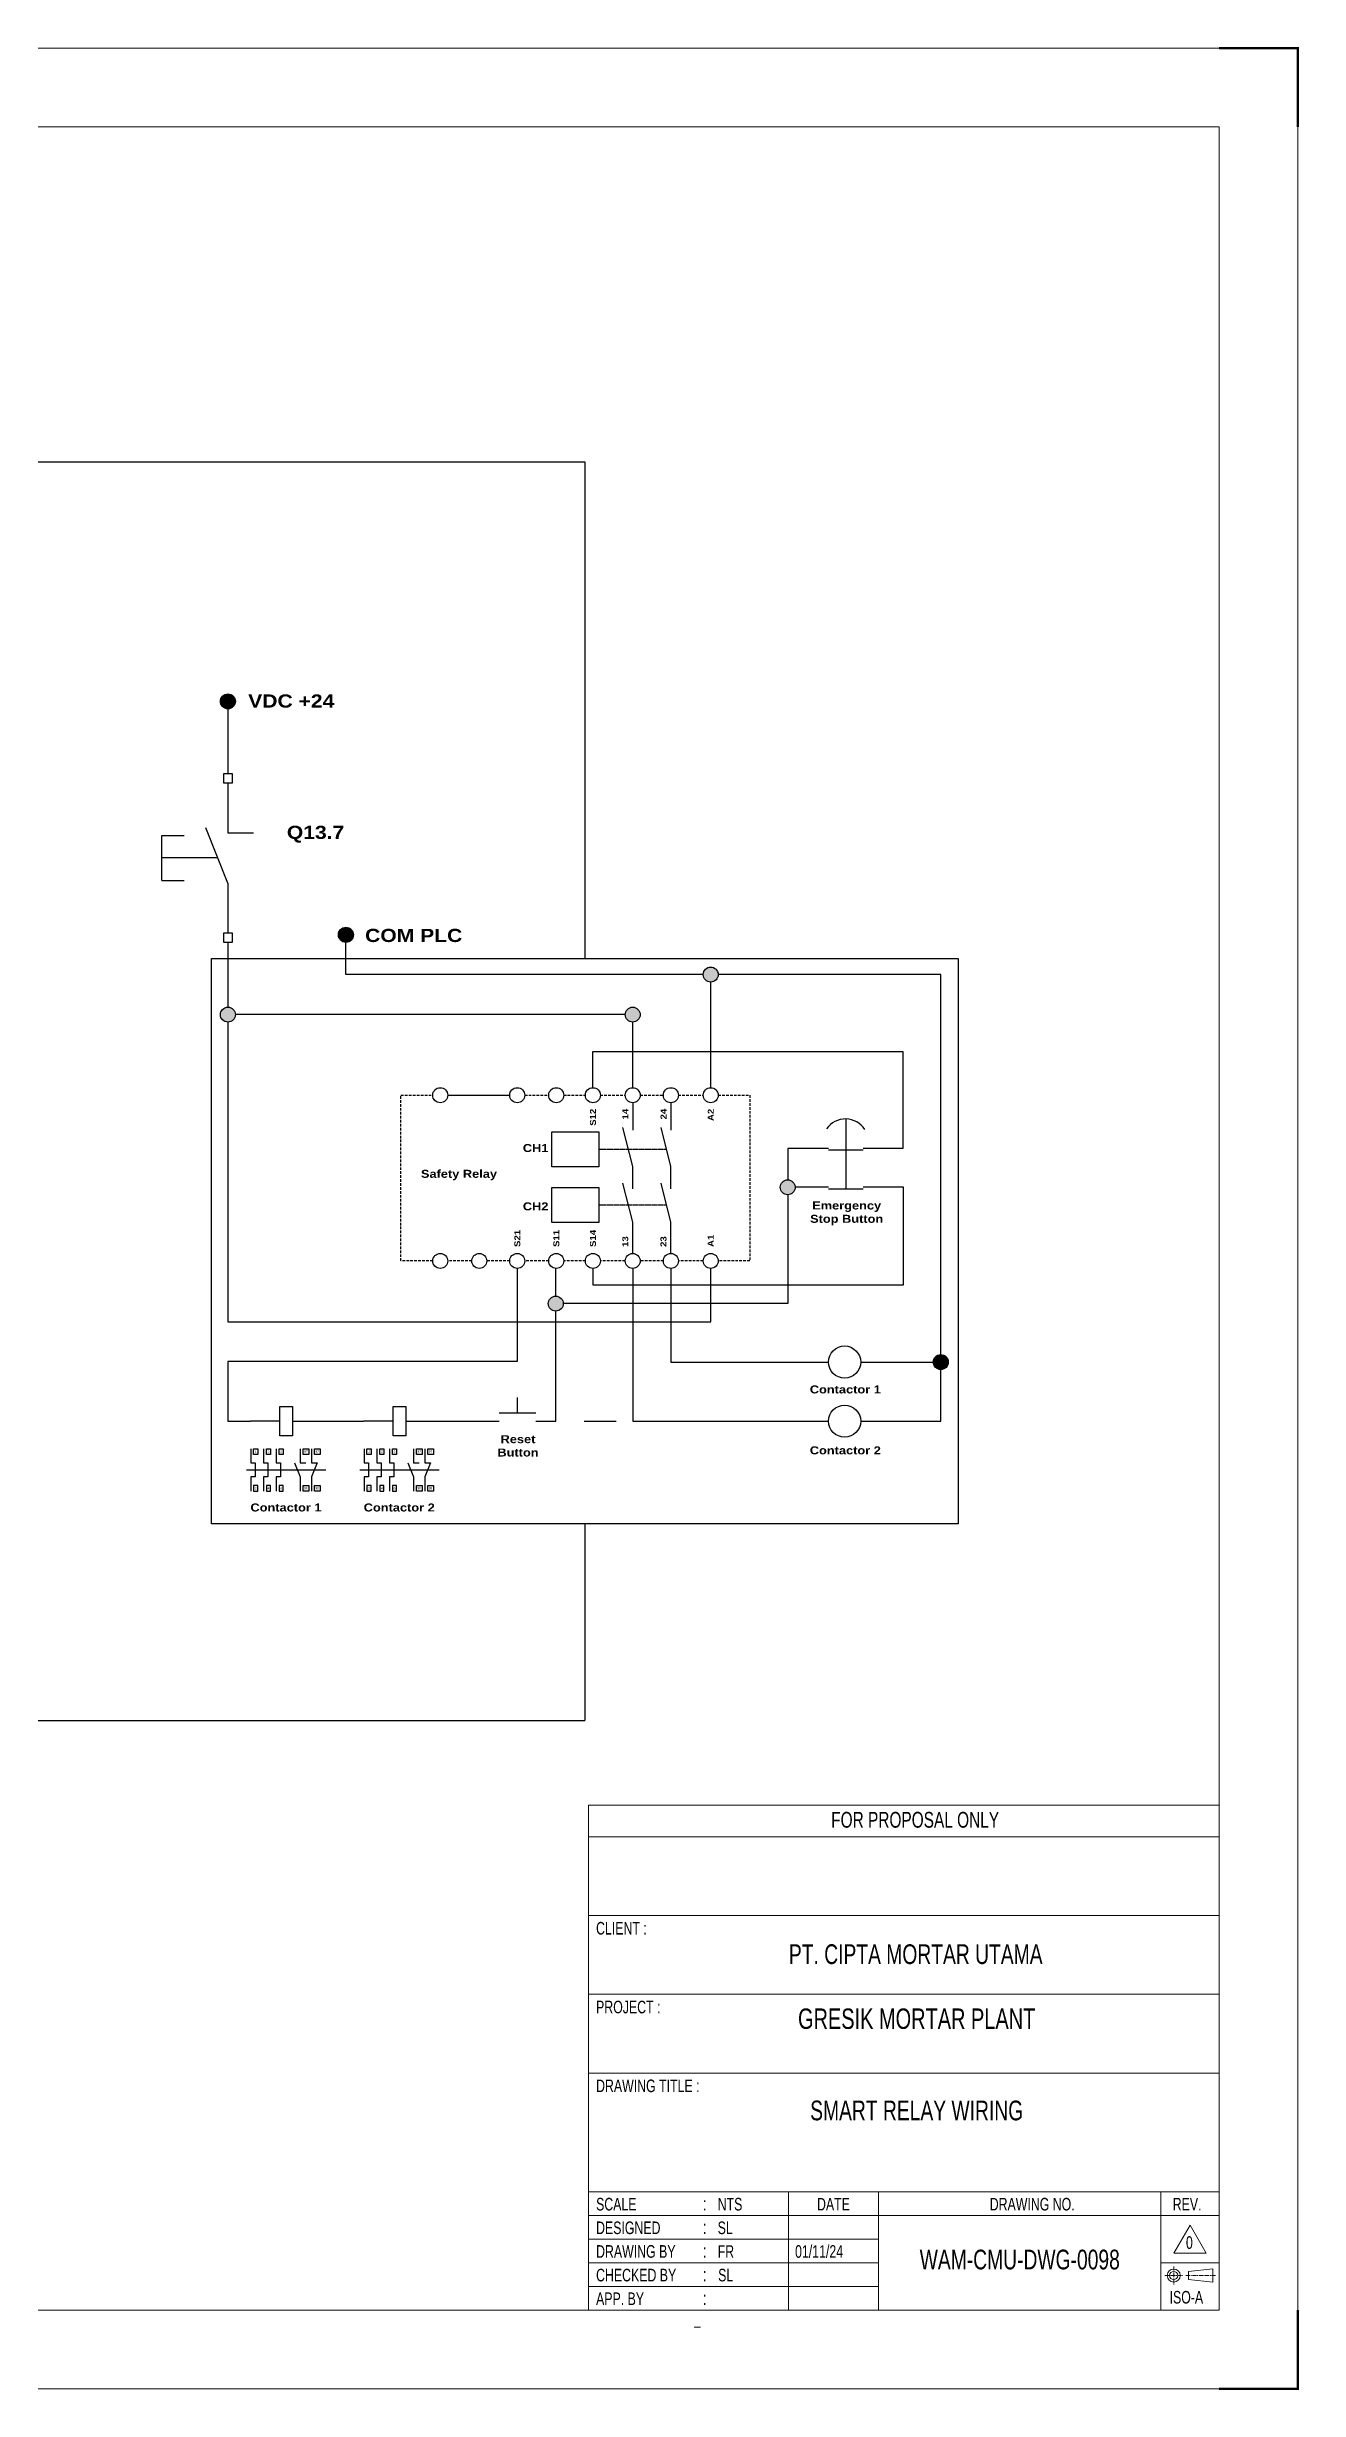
# Model space of a CAD drawing. Header units: centimetres. Extents: x -30014 to 38541, y 15960 to 46751.
# Drawn here: x 36166 to 38541, y 16035 to 20479 of the extents above; entities that cross this region are included whole.
import ezdxf
from ezdxf.enums import TextEntityAlignment as Align

# ---------------------------------------------------------------- set-up
doc = ezdxf.new("R2010")
doc.units = ezdxf.units.CM
doc.header["$MEASUREMENT"] = 0
for name, pattern in [('CENTER', [2, 1.25, -0.25, 0.25, -0.25]), ('CENTERX2', [4, 2.5, -0.5, 0.5, -0.5]), ('HIDDEN', [0.375, 0.25, -0.125])]:
    doc.linetypes.add(name, pattern=pattern)
for name, color, linetype in [('1', 7, 'Continuous'), ('Etiket-Line-L', 7, 'Continuous'), ('EtIket-Line-S', 2, 'Continuous'), ('Etiket-Text-List0', 2, 'Continuous'), ('Etiket-Text-List1', 3, 'Continuous'), ('Etiket-Text-List2', 1, 'Continuous')]:
    doc.layers.add(name, color=color, linetype=linetype)
for name, color, linetype, lineweight in [('Center_line', 2, 'CENTER', 5), ('Etiket', 7, 'Continuous', 5), ('Object', 4, 'Continuous', 25)]:
    doc.layers.add(name, color=color, linetype=linetype, lineweight=lineweight)
doc.styles.add('Bold', font='ariblk.ttf', dxfattribs={"height": 25.4})
doc.styles.add('DIM', font='romans', dxfattribs={"height": 6.096})
doc.styles.get("Standard").update_dxf_attribs({"font": 'arial.ttf'})

# ---------------------------------------------------------------- blocks, each defined once
blk = doc.blocks.new('x5 Out Line')
at = {"const_width": 0.3}
for points in [[(405.45, 277.06), (405.45, 286.71), (395.8, 286.71)], [(405.45, 9.65), (405.45, 0), (395.8, 0)]]:
    blk.add_lwpolyline(points, dxfattribs=at)
at = {"lineweight": 15}
blk.add_lwpolyline([(395.8, 9.65), (395.8, 277.06), (9.65, 277.06), (9.65, 9.65)], close=True, dxfattribs=at)
at = {"layer": 'EtIket-Line-S', "lineweight": 9, "ltscale": 0.5}
blk.add_lwpolyline([(0, 0), (405.45, 0), (405.45, 286.71), (0, 286.71)], close=True, dxfattribs=at)
blk = doc.blocks.new('A$C6CDB76E5')
at = {"lineweight": 15}
for p, q in [((-196.16, 0), (-196.16, 157.09)), ((-196.16, 157.09), (0, 157.09)), ((0, 0), (0, 157.09)), ((-196.16, 147.28), (0, 147.28)), ((-196.16, 122.76), (0, 122.76)), ((-196.16, 98.24), (0, 98.24)), ((-196.16, 73.72), (0, 73.72)), ((-196.16, 36.78), (0, 36.78)), ((-133.95, 0), (-133.95, 36.78)), ((-105.95, 0), (-105.95, 36.78)), ((-18.07, 0), (-18.07, 36.78)), ((-196.16, 29.42), (0, 29.42)), ((-196.16, 22.07), (-105.95, 22.07)), ((-196.16, 14.71), (-105.95, 14.71)), ((-18.07, 14.71), (0, 14.71)), ((-196.16, 7.36), (-105.95, 7.36))]:
    blk.add_line(p, q, dxfattribs=at)
at = {"layer": 'Center_line', "lineweight": 13}
for p, q in [((-16.91, 10.75), (-11.32, 10.75)), ((-14.12, 13.55), (-14.12, 7.96)), ((-10.31, 10.75), (-1.16, 10.75))]:
    blk.add_line(p, q, dxfattribs=at)
at = {"layer": 'Etiket-Line-L', "lineweight": 15}
for p, q in [((0, 0), (0, 122.6)), ((-196.16, 0), (0, 0))]:
    blk.add_line(p, q, dxfattribs=at)
blk.add_lwpolyline([(-9.04, 26.42), (-4.01, 17.71), (-14.06, 17.71)], close=True, dxfattribs=at)
at = {"layer": 'Object', "lineweight": 15}
blk.add_lwpolyline([(-9.55, 9.48), (-1.93, 8.72), (-1.93, 12.79), (-9.55, 12.02)], close=True, dxfattribs=at)
for radius in [2.03, 1.27]:
    blk.add_circle((-14.12, 10.75), radius, dxfattribs=at)
at = {"layer": '1', "color": 3, "lineweight": 9, "width": 0.7}
blk.add_text('ISO-A', height=3.912, dxfattribs=at).set_placement((-15.38, 2.04))
at = {"layer": 'Etiket-Text-List0', "lineweight": 13, "width": 0.7}
for s, height, p in [('CLIENT :', 3.923, (-193.82, 116.84)), ('PROJECT :', 3.923, (-193.82, 92.32)), ('DRAWING TITLE :', 3.9232, (-193.82, 67.8)), ('SCALE', 3.923, (-193.82, 30.99)), (':', 4.17, (-160.63, 30.99)), ('DATE', 3.923, (-125.08, 30.99)), ('DRAWING NO.', 3.9232, (-71.35, 30.99)), ('REV.', 3.923, (-14.42, 30.99)), ('DESIGNED', 3.923, (-193.82, 23.64)), (':', 4.17, (-160.63, 23.64)), ('DRAWING BY', 3.923, (-193.82, 16.28)), (':', 4.17, (-160.63, 16.28)), ('CHECKED BY ', 3.9232, (-193.82, 8.93)), (':', 4.17, (-160.63, 8.93)), ('APP. BY ', 3.923, (-193.82, 1.57)), (':', 4.17, (-160.63, 1.57))]:
    blk.add_text(s, height=height, dxfattribs=at).set_placement(p)
at = {"layer": 'Etiket-Text-List1', "lineweight": 9, "width": 0.7}
for tag, p in [('1:XXXX', (-155.99, 30.99)), ('EN', (-155.99, 23.64)), ('DD/MM/YY', (-131.28, 23.64)), ('1', (-10.35, 19.1)), ('EN', (-155.99, 16.28)), ('DD/MM/YY', (-131.28, 16.28)), ('EN', (-155.85, 8.92)), ('DD/MM/YY', (-131.28, 8.92)), ('EN', (-155.7, 1.57)), ('DD/MM/YY', (-131.28, 1.57))]:
    blk.add_attdef(tag, p, '', height=3.92, dxfattribs=at)
at = {"layer": 'Etiket-Text-List2', "lineweight": 13, "width": 0.7}
for tag, height, p in [('FOR FABRICATION', 4.9, (-94.56, 150.09)), ('CLIENT_NAME', 6.13, (-94.08, 107.67)), ('PROJECT_1', 4.9, (-94.08, 87.49)), ('PROJECT_2', 4.9, (-94.08, 79.17)), ('DRAWING_TITLE1', 6.13, (-94.08, 59.03)), ('DRAWING_TITLE2', 6.13, (-94.08, 49.9)), ('DRAWING_TITLE3', 6.13, (-94.08, 40.1)), ('LDP-X-XXX-AR-01', 6.13, (-62.01, 12.67))]:
    blk.add_attdef(tag, text='', height=height, dxfattribs=at).set_placement(p, align=Align.CENTER)

msp = doc.modelspace()

# ---------------------------------------------------------------- hatches: boundary and pattern name
at = {"ltscale": 50}
h = msp.add_hatch(color=256, dxfattribs=at)
h.dxf.hatch_style = 1
h.paths.add_polyline_path([(36523.4, 19237.4, 1), (36495, 19237.4, 1)])
h = msp.add_hatch(color=256, dxfattribs=at)
h.dxf.hatch_style = 1
h.paths.add_polyline_path([(36718.8, 18794.7, 1), (36747.2, 18794.7, 1)])
at = {"ltscale": 25}
h = msp.add_hatch(color=256, dxfattribs=at)
h.dxf.hatch_style = 1
h.paths.add_polyline_path([(37439.1, 18719.3, 1), (37410.7, 18719.3, 1)])
h.paths.add_polyline_path([(37262.7, 18643.3, 1), (37291.1, 18643.3, 1)])
h.paths.add_polyline_path([(36495, 18643.3, 1), (36523.4, 18643.3, 1)])
h.paths.add_polyline_path([(37145.3, 18095.2, 1), (37116.9, 18095.2, 1)])
h.paths.add_polyline_path([(37585.1, 18315.8, 1), (37556.7, 18315.8, 1)])
at = {"ltscale": 50}
h = msp.add_hatch(color=256, dxfattribs=at)
h.dxf.hatch_style = 1
h.paths.add_polyline_path([(37847.1, 17984.4, 1), (37875.5, 17984.4, 1)])

# ---------------------------------------------------------------- linework, layer by layer
at = {"color": 146, "ltscale": 50, "true_color": 0x105689}
for p, q in [((35992.2, 19691.8), (36589.2, 19691.8)), ((36589.2, 19691.8), (37186.2, 19691.8)), ((37186.2, 19691.8), (37186.2, 18749.9)), ((37186.2, 17677.8), (37186.2, 17304.5)), ((35995.2, 17304.5), (37186.2, 17304.5))]:
    msp.add_line(p, q, dxfattribs=at)
at = {"ltscale": 50}
for p, q in [((36509.2, 19223.2), (36509.2, 19100.2)), ((36509.2, 19083.2), (36509.2, 18988)), ((36509.2, 18892.7), (36509.2, 18797.5)), ((36509.2, 18780.5), (36509.2, 18657.5)), ((36733, 18719.3), (36733, 18780.5)), ((37410.7, 18719.3), (36733, 18719.3)), ((37861.3, 18719.3), (37439.1, 18719.3)), ((37861.3, 17998.6), (37861.3, 18719.3)), ((37424.9, 18504.7), (37424.9, 18705.1)), ((36509.2, 18629.1), (36509.2, 18060.6)), ((37262.7, 18643.3), (36523.4, 18643.3)), ((37276.9, 18504.7), (37276.9, 18629.1)), ((37201.4, 18504.7), (37201.4, 18573.1)), ((37201.4, 18573.1), (37789.4, 18573.1)), ((37789.4, 18573.1), (37789.4, 18389.4)), ((37276.9, 18476.3), (37276.9, 18424.3)), ((37349.3, 18476.3), (37349.3, 18424.3)), ((37681.3, 18445.4), (37681.3, 18313.2)), ((37276.9, 18355.3), (37258.4, 18429.4)), ((37349.3, 18355.3), (37330.9, 18429.4)), ((37276.9, 18312.7), (37276.9, 18355.3)), ((37349.3, 18312.7), (37349.3, 18355.3)), ((37648.3, 18389.4), (37570.9, 18389.4)), ((37570.9, 18389.4), (37570.9, 18330)), ((37789.4, 18389.4), (37714.2, 18389.4)), ((37276.9, 18249.8), (37258.4, 18323.9)), ((37349.3, 18249.8), (37330.9, 18323.9)), ((37648.3, 18315.8), (37585.1, 18315.8)), ((37790.8, 18315.8), (37714.2, 18315.8)), ((37790.8, 18131), (37790.8, 18315.8)), ((37570.9, 18301.6), (37570.9, 18095.2)), ((37276.9, 18190.4), (37276.9, 18249.8)), ((37349.3, 18190.4), (37349.3, 18249.8)), ((37057.9, 18162), (37057.9, 17985.4)), ((37131.1, 18109.4), (37131.1, 18162)), ((37201.4, 18162), (37201.4, 18131)), ((37276.9, 18162), (37276.9, 18131)), ((37349.3, 18162), (37349.3, 17984.4)), ((37424.9, 18060.6), (37424.9, 18162)), ((37570.9, 18095.2), (37145.3, 18095.2)), ((37201.4, 18131), (37276.9, 18131)), ((37276.9, 18131), (37790.8, 18131)), ((37276.9, 18131), (37276.9, 17872.3)), ((36509.2, 18060.6), (37424.9, 18060.6)), ((37131.1, 17872.3), (37131.1, 18081)), ((37057.9, 17985.4), (36509.2, 17985.4)), ((36509.2, 17985.4), (36509.2, 17872.3)), ((37349.3, 17984.4), (37648.3, 17984.4)), ((37709.4, 17984.4), (37847.1, 17984.4)), ((37861.3, 17872.3), (37861.3, 17970.2)), ((37058.5, 17887.9), (37058.5, 17917.1)), ((36509.2, 17872.3), (36551.8, 17872.3)), ((36607.7, 17872.3), (36551.8, 17872.3)), ((36631.7, 17872.3), (36687.7, 17872.3)), ((36687.7, 17872.3), (36766.6, 17872.3)), ((36822.6, 17872.3), (36766.6, 17872.3)), ((36846.6, 17872.3), (36902.5, 17872.3)), ((36902.5, 17872.3), (37024, 17872.3)), ((37093, 17872.3), (37131.1, 17872.3)), ((37184.8, 17872.3), (37245.9, 17872.3)), ((37276.9, 17872.3), (37648.3, 17872.3)), ((37709.4, 17872.3), (37861.3, 17872.3)), ((36544.7, 17779.9), (36694.7, 17779.9)), ((36646.5, 17820.1), (36646.5, 17793.3)), ((36667.9, 17820.1), (36667.9, 17793.3)), ((36759.5, 17779.9), (36909.6, 17779.9)), ((36861.4, 17820.1), (36861.4, 17793.3)), ((36882.8, 17820.1), (36882.8, 17793.3)), ((36646.5, 17766.5), (36646.5, 17739.7)), ((36667.9, 17766.5), (36667.9, 17739.7)), ((36861.4, 17766.5), (36861.4, 17739.7)), ((36882.8, 17766.5), (36882.8, 17739.7))]:
    msp.add_line(p, q, dxfattribs=at)
at = {"ltscale": 500}
for p, q in [((36384, 18897.9), (36384, 18982.8)), ((36384, 18982.8), (36426.5, 18982.8)), ((36509.2, 18892.7), (36467.2, 18997.8)), ((36509.2, 18988), (36557.9, 18988)), ((36490.2, 18940.4), (36384, 18940.4)), ((36384, 18897.9), (36426.5, 18897.9))]:
    msp.add_line(p, q, dxfattribs=at)
at = {"linetype": 'CENTERX2'}
for p, q in [((37212.7, 18388), (37341.2, 18388)), ((37212.7, 18282.5), (37341.2, 18282.5))]:
    msp.add_line(p, q, dxfattribs=at)
at = {"ltscale": 500}
for points in [[(36500.7, 19083.2), (36517.7, 19083.2), (36517.7, 19100.2), (36500.7, 19100.2)], [(36500.7, 18780.5), (36517.7, 18780.5), (36517.7, 18797.5), (36500.7, 18797.5)]]:
    msp.add_lwpolyline(points, close=True, dxfattribs=at)
at = {"color": 6, "ltscale": 50}
msp.add_lwpolyline([(36478.3, 18749.9), (37894.1, 18749.9), (37894.1, 17677.8), (36478.3, 17677.8)], close=True, dxfattribs=at)
at = {"linetype": 'HIDDEN', "ltscale": 20}
for points in [[(36897.7, 18176.2), (36837.5, 18176.2), (36837.5, 18490.5), (36897.7, 18490.5)], [(37072.2, 18490.5), (37117.7, 18490.5)], [(37146.1, 18490.5), (37187.2, 18490.5)], [(37215.6, 18490.5), (37262.7, 18490.5)], [(37291.1, 18490.5), (37335.1, 18490.5)], [(37363.5, 18490.5), (37410.7, 18490.5)], [(37439.1, 18490.5), (37499.1, 18490.5), (37499.1, 18176.2), (37439.1, 18176.2)], [(36971.7, 18176.2), (36926.1, 18176.2)], [(37043.7, 18176.2), (37000.1, 18176.2)], [(37117.7, 18176.2), (37072.2, 18176.2)], [(37187.2, 18176.2), (37146.1, 18176.2)], [(37262.7, 18176.2), (37215.6, 18176.2)], [(37335.1, 18176.2), (37291.1, 18176.2)], [(37410.7, 18176.2), (37363.5, 18176.2)]]:
    msp.add_lwpolyline(points, dxfattribs=at)
at = {"ltscale": 20}
msp.add_lwpolyline([(36926.1, 18490.5), (37043.7, 18490.5)], dxfattribs=at)
at = {"ltscale": 50}
for points in [[(37123.8, 18421.3), (37212.7, 18421.3), (37212.7, 18354.8), (37123.8, 18354.8)], [(37123.8, 18315.7), (37212.7, 18315.7), (37212.7, 18249.3), (37123.8, 18249.3)], [(36607.7, 17844.3), (36607.7, 17900.3), (36631.7, 17900.3), (36631.7, 17844.3)], [(36822.6, 17844.3), (36822.6, 17900.3), (36846.6, 17900.3), (36846.6, 17844.3)], [(36558.1, 17820.1), (36566.1, 17820.1), (36566.1, 17809.4), (36558.1, 17809.4)], [(36582.2, 17820.1), (36590.2, 17820.1), (36590.2, 17809.4), (36582.2, 17809.4)], [(36606.3, 17820.1), (36614.3, 17820.1), (36614.3, 17809.4), (36606.3, 17809.4)], [(36651.9, 17820.1), (36662.6, 17820.1), (36662.6, 17809.4), (36651.9, 17809.4)], [(36673.3, 17820.1), (36684, 17820.1), (36684, 17809.4), (36673.3, 17809.4)], [(36772.9, 17820.1), (36781, 17820.1), (36781, 17809.4), (36772.9, 17809.4)], [(36797.1, 17820.1), (36805.1, 17820.1), (36805.1, 17809.4), (36797.1, 17809.4)], [(36821.2, 17820.1), (36829.2, 17820.1), (36829.2, 17809.4), (36821.2, 17809.4)], [(36866.7, 17820.1), (36877.4, 17820.1), (36877.4, 17809.4), (36866.7, 17809.4)], [(36888.1, 17820.1), (36898.9, 17820.1), (36898.9, 17809.4), (36888.1, 17809.4)], [(36558.1, 17739.7), (36566.1, 17739.7), (36566.1, 17750.4), (36558.1, 17750.4)], [(36582.2, 17739.7), (36590.2, 17739.7), (36590.2, 17750.4), (36582.2, 17750.4)], [(36606.3, 17739.7), (36614.3, 17739.7), (36614.3, 17750.4), (36606.3, 17750.4)], [(36651.9, 17750.4), (36662.6, 17750.4), (36662.6, 17739.7), (36651.9, 17739.7)], [(36673.3, 17750.4), (36684, 17750.4), (36684, 17739.7), (36673.3, 17739.7)], [(36772.9, 17739.7), (36781, 17739.7), (36781, 17750.4), (36772.9, 17750.4)], [(36797.1, 17739.7), (36805.1, 17739.7), (36805.1, 17750.4), (36797.1, 17750.4)], [(36821.2, 17739.7), (36829.2, 17739.7), (36829.2, 17750.4), (36821.2, 17750.4)], [(36866.7, 17750.4), (36877.4, 17750.4), (36877.4, 17739.7), (36866.7, 17739.7)], [(36888.1, 17750.4), (36898.9, 17750.4), (36898.9, 17739.7), (36888.1, 17739.7)]]:
    msp.add_lwpolyline(points, close=True, dxfattribs=at)
for points in [[(37648.3, 18386.8), (37714.2, 18386.8)], [(37648.3, 18313.2), (37714.2, 18313.2)], [(37024, 17887.9), (37093, 17887.9)], [(36635.8, 17793.3), (36646.5, 17766.5)], [(36646.5, 17793.3), (36657.2, 17793.3)], [(36667.9, 17793.3), (36678.6, 17793.3), (36667.9, 17766.5)], [(36850.6, 17793.3), (36861.4, 17766.5)], [(36861.4, 17793.3), (36872.1, 17793.3)], [(36882.8, 17793.3), (36893.5, 17793.3), (36882.8, 17766.5)]]:
    msp.add_lwpolyline(points, dxfattribs=at)
at = {"color": 1, "ltscale": 50}
for points in [[(36552.7, 17820.1), (36552.7, 17793.3), (36560.8, 17793.3), (36560.8, 17766.5), (36552.7, 17766.5), (36552.7, 17739.7)], [(36576.8, 17820.1), (36576.8, 17793.3), (36584.9, 17793.3), (36584.9, 17766.5), (36576.8, 17766.5), (36576.8, 17739.7)], [(36601, 17820.1), (36601, 17793.3), (36609, 17793.3), (36609, 17766.5), (36601, 17766.5), (36601, 17739.7)], [(36767.6, 17820.1), (36767.6, 17793.3), (36775.6, 17793.3), (36775.6, 17766.5), (36767.6, 17766.5), (36767.6, 17739.7)], [(36791.7, 17820.1), (36791.7, 17793.3), (36799.7, 17793.3), (36799.7, 17766.5), (36791.7, 17766.5), (36791.7, 17739.7)], [(36815.8, 17820.1), (36815.8, 17793.3), (36823.8, 17793.3), (36823.8, 17766.5), (36815.8, 17766.5), (36815.8, 17739.7)]]:
    msp.add_lwpolyline(points, dxfattribs=at)
at = {"ltscale": 20}
for centre, radius in [((36509.2, 19237.4), 14.2), ((36733, 18794.7), 14.2), ((37424.9, 18719.3), 14.2), ((36509.2, 18643.3), 14.2), ((37276.9, 18643.3), 14.2), ((36911.9, 18490.5), 14.2), ((37057.9, 18490.5), 14.2), ((37131.9, 18490.5), 14.2), ((37201.4, 18490.5), 14.2), ((37276.9, 18490.5), 14.2), ((37349.3, 18490.5), 14.2), ((37424.9, 18490.5), 14.2), ((37570.9, 18315.8), 14.2), ((36911.9, 18176.2), 14.2), ((36985.9, 18176.2), 14.2), ((37057.9, 18176.2), 14.2), ((37131.9, 18176.2), 14.2), ((37201.4, 18176.2), 14.2), ((37276.9, 18176.2), 14.2), ((37349.3, 18176.2), 14.2), ((37424.9, 18176.2), 14.2), ((37131.1, 18095.2), 14.2), ((37678.8, 17984.4), 30.5), ((37861.3, 17984.4), 14.2), ((37678.8, 17872.3), 30.5)]:
    msp.add_circle(centre, radius, dxfattribs=at)
at = {"ltscale": 50}
msp.add_arc((37680.5, 18401.6), 43.8, 32.9231, 145.0685, dxfattribs=at)

# ---------------------------------------------------------------- block references
at = {"layer": 'Etiket', "lineweight": 0}
ref = msp.add_blockref('A$C6CDB76E5', (38389, 16186.5), dxfattribs=dict(at, xscale=6.095870930054101, yscale=6.095870930054101, zscale=6.095870930054101))
ref.add_attrib('FOR FABRICATION', 'FOR PROPOSAL ONLY', dxfattribs={"layer": 'Etiket-Text-List2', "lineweight": 13, "height": 29.894, "width": 0.7}).set_placement((37812.6, 17101.4), align=Align.CENTER)
ref.add_attrib('CLIENT_NAME', 'PT. CIPTA MORTAR UTAMA', dxfattribs={"layer": 'Etiket-Text-List2', "lineweight": 13, "height": 37.368, "width": 0.7}).set_placement((37813.7, 16842.8), align=Align.CENTER)
ref.add_attrib('PROJECT_1', 'GRESIK MORTAR PLANT', dxfattribs={"layer": 'Etiket-Text-List2', "lineweight": 13, "height": 38.709, "width": 0.7}).set_placement((37815.5, 16719.8), align=Align.CENTER)
ref.add_attrib('DRAWING_TITLE1', 'SMART RELAY WIRING', dxfattribs={"layer": 'Etiket-Text-List2', "lineweight": 13, "height": 37.368, "width": 0.7}).set_placement((37815.5, 16546.4), align=Align.CENTER)
ref.add_attrib('1:XXXX', 'NTS', (37438.1, 16375.4), dxfattribs={"layer": 'Etiket-Text-List1', "lineweight": 13, "height": 23.92, "width": 0.7})
ref.add_attrib('EN', 'SL', (37438.1, 16330.6), dxfattribs={"layer": 'Etiket-Text-List1', "lineweight": 13, "height": 23.92, "width": 0.7})
ref.add_attrib('EN', 'FR', (37438.1, 16285.7), dxfattribs={"layer": 'Etiket-Text-List1', "lineweight": 13, "height": 23.92, "width": 0.7})
ref.add_attrib('DD/MM/YY', '01/11/24', (37584.9, 16285.7), dxfattribs={"layer": 'Etiket-Text-List1', "lineweight": 13, "height": 23.92, "width": 0.7})
ref.add_attrib('EN', 'SL', (37439, 16240.9), dxfattribs={"layer": 'Etiket-Text-List1', "lineweight": 13, "height": 23.92, "width": 0.7})
ref.add_attrib('LDP-X-XXX-AR-01', 'WAM-CMU-DWG-0098', dxfattribs={"layer": 'Etiket-Text-List2', "lineweight": 15, "height": 37.368, "width": 0.7}).set_placement((38011, 16263.7), align=Align.CENTER)
ref.add_attrib('1', '0', (38326.2, 16302.6), dxfattribs={"layer": 'Etiket-Text-List1', "lineweight": 13, "height": 23.9, "width": 0.7})
at = {"layer": 'Etiket-Line-L', "lineweight": 0}
ref = msp.add_blockref('x5 Out Line', (32260.7, 16037), dxfattribs=dict(at, xscale=15.48351216233742, yscale=15.48351216233742, zscale=15.48351216233742))
ref.add_attrib('FILE_NAME', '-', (37390.9, 16145), dxfattribs={"layer": 'Etiket-Text-List1', "lineweight": 13, "height": 21.7, "style": 'DIM', "width": 0.7})

# ---------------------------------------------------------------- texts
at = {"ltscale": 50, "style": 'Bold'}
for s, p in [('VDC +24', (36629.4, 19250.6)), ('Q13.7', (36675.5, 19001.5)), ('COM PLC', (36861.6, 18806))]:
    msp.add_text(s, height=25, dxfattribs=at).set_placement(p, align=Align.TOP_CENTER)
at = {"ltscale": 500}
for s, p in [('1', (36562.1, 17814.7)), ('3', (36586.2, 17814.7)), ('5', (36610.3, 17814.7)), ('97', (36657.2, 17814.7)), ('97', (36678.6, 17814.7)), ('1', (36777, 17814.7)), ('3', (36801.1, 17814.7)), ('5', (36825.2, 17814.7)), ('97', (36872.1, 17814.7)), ('97', (36893.5, 17814.7)), ('2', (36562.1, 17745.1)), ('4', (36586.2, 17745.1)), ('6', (36610.3, 17745.1)), ('98', (36657.2, 17745.1)), ('98', (36678.6, 17745.1)), ('2', (36777, 17745.1)), ('4', (36801.1, 17745.1)), ('6', (36825.2, 17745.1)), ('98', (36872.1, 17745.1)), ('98', (36893.5, 17745.1))]:
    msp.add_text(s, height=4.29, dxfattribs=at).set_placement(p, align=Align.MIDDLE_CENTER)
at = {"ltscale": 50, "char_height": 11.38, "rotation": 90, "style": 'Bold'}
for s, insert, width, attachment_point in [('S12', (37201.6, 18464.8), 30.752, 6), ('14', (37262.9, 18464.8), 30.752, 6), ('24', (37335.4, 18464.8), 30.752, 6), ('A2', (37425.1, 18464.8), 30.752, 6), ('S21', (37058.2, 18202.7), 145.574, 4), ('S11', (37132.2, 18202.7), 145.574, 4), ('S14', (37201.6, 18202.7), 145.574, 4), ('13', (37262.9, 18202.7), 145.574, 4), ('23', (37335.4, 18202.7), 145.574, 4), ('A1', (37425.1, 18202.7), 145.574, 4)]:
    msp.add_mtext(s, dxfattribs=dict(at, insert=insert, width=width, attachment_point=attachment_point))
at = {"ltscale": 50, "style": 'Bold'}
for s, insert, char_height, width, attachment_point in [('CH1', (37068.6, 18390.2), 15.18, 145.574, 4), ('Safety Relay', (36875.3, 18339.1), 15.175, 145.574, 4), ('CH2', (37068.6, 18279.6), 15.18, 145.574, 4), ('Emergency Stop Button', (37682.7, 18266.4), 15.175, 145.574, 5), ('Contactor 1', (37680.2, 17932.4), 15.175, 145.574, 5), ('Reset Button', (37059.4, 17825.4), 15.175, 85.276, 5), ('Contactor 2', (37680.2, 17816.9), 15.175, 145.574, 5), ('Contactor 1', (36619.4, 17708.5), 15.175, 145.574, 5), ('Contactor 2', (36834.2, 17708.5), 15.175, 145.574, 5)]:
    msp.add_mtext(s, dxfattribs=dict(at, insert=insert, char_height=char_height, width=width, attachment_point=attachment_point))

doc.saveas('drawing.dxf')
